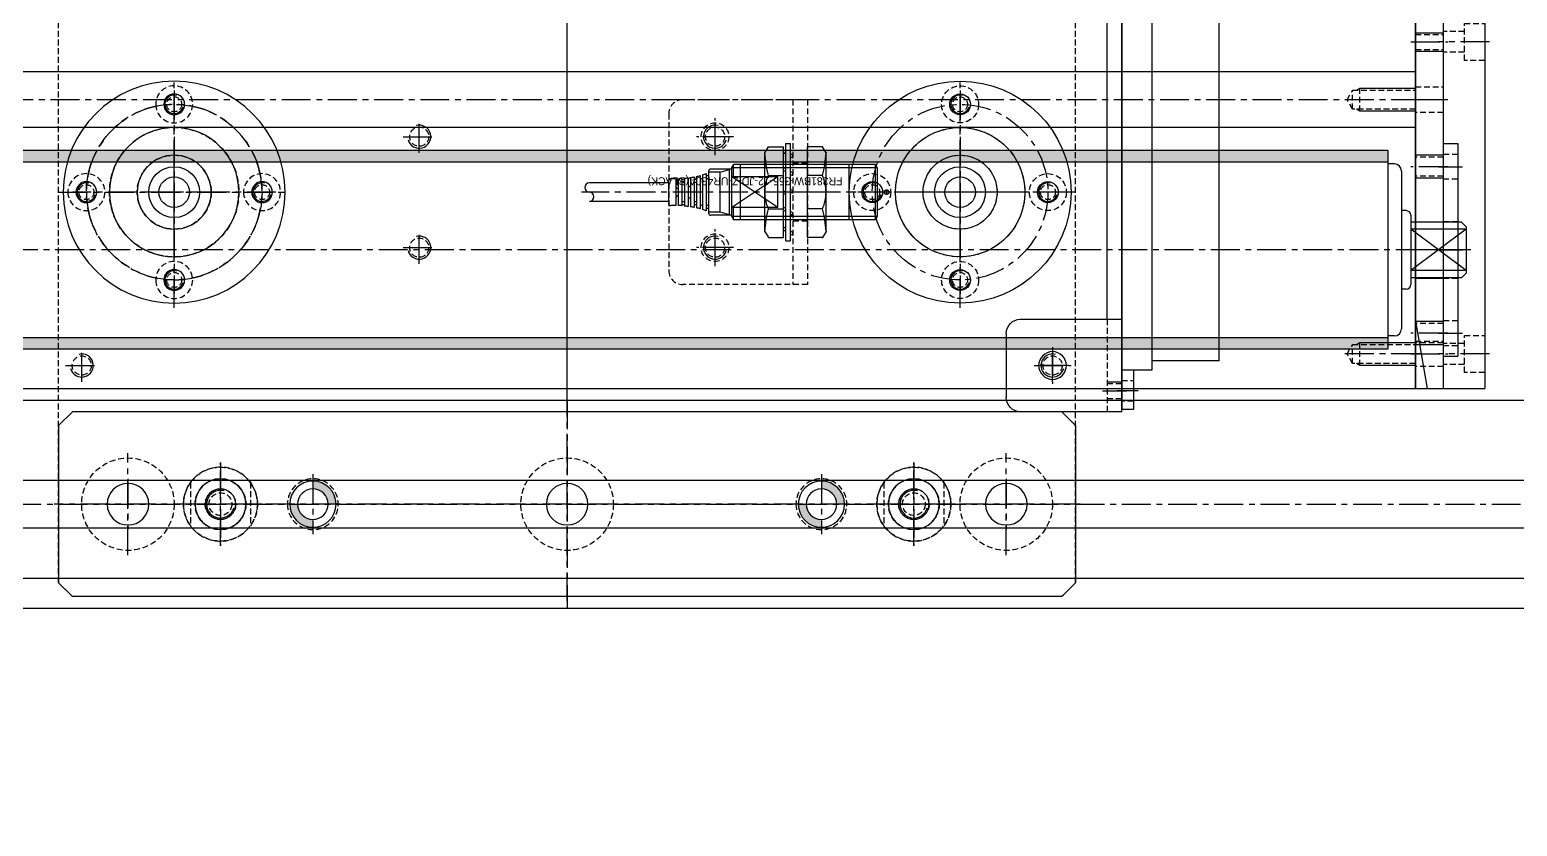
# Model space of a CAD drawing. Header units: inches. Extents: x 0 to 77285, y -118 to 40065.
# Drawn here: x 29108.4 to 29430.2, y 22943.4 to 23115.7 of the extents above; entities that cross this region are included whole.
import ezdxf
from ezdxf.enums import TextEntityAlignment as Align

# ---------------------------------------------------------------- set-up
doc = ezdxf.new("R2010")
doc.units = ezdxf.units.IN
doc.header["$LTSCALE"] = 5
doc.header["$MEASUREMENT"] = 0
for name, pattern in [('CENTER', [2, 1.25, -0.25, 0.25, -0.25]), ('HIDDEN', [0.375, 0.25, -0.125]), ('PHANTOM', [2.5, 1.25, -0.25, 0.25, -0.25, 0.25, -0.25])]:
    doc.linetypes.add(name, pattern=pattern)
for name, color, linetype in [('11', 1, 'CENTER'), ('22', 2, 'HIDDEN'), ('44', 4, 'Continuous'), ('55', 5, 'Continuous'), ('77', 40, 'HIDDEN'), ('A', 8, 'Continuous'), ('AREA-HAT', 7, 'Continuous'), ('B', 123, 'Continuous'), ('G', 231, 'Continuous'), ('T', 3, 'Continuous'), ('Y', 60, 'Continuous')]:
    doc.layers.add(name, color=color, linetype=linetype)
doc.layers.add('33', color=3, linetype='PHANTOM', lineweight=9)
doc.styles.add('SCI', font='')
doc.styles.get('SCI').set_extended_font_data('Gulim')

# ---------------------------------------------------------------- blocks, each defined once
blk = doc.blocks.new('A$C2e1bd1ee')
h = blk.add_hatch(color=256)
h.dxf.hatch_style = 1
h.paths.add_polyline_path([(355, 21.5), (0, 21.5), (0, 19), (355, 19)])
h.paths.add_polyline_path([(355, -19), (0, -19), (0, -21.5), (355, -21.5)])
for p, q in [((0, -21.5), (0, 21.5)), ((0, 21.5), (355, 21.5)), ((-3, -17.06), (-3, 17.06)), ((-1.46, 18.6), (0, 18.6)), ((0, 19), (355, 19)), ((-5, -7.5), (-5, 7.5)), ((-4, 8.5), (-3, 8.5)), ((-17, 5), (-16, 6)), ((-17, -5), (-17, 5)), ((-17, 4.47), (-5, 4.47)), ((-17, 4.47), (-5, -4.47)), ((-17, -4.47), (-5, 4.47)), ((-16, 6), (-5, 6)), ((-17, -4.47), (-5, -4.47)), ((-17, -5), (-16, -6)), ((-16, -6), (-5, -6)), ((-4, -8.5), (-3, -8.5)), ((-1.46, -18.6), (0, -18.6)), ((0, -19), (355, -19)), ((0, -21.5), (355, -21.5))]:
    blk.add_line(p, q)
for centre, radius, start, end in [((-1.46, 17.06), 1.54, 90, 180), ((-4, 7.5), 1, 90, 180), ((-4, -7.5), 1, 180, 270), ((-1.46, -17.06), 1.54, 180, 270)]:
    blk.add_arc(centre, radius, start, end)
at = {"layer": '11'}
blk.add_line((-18, 0), (373, 0), dxfattribs=at)
at = {"layer": '44', "style": 'SCI'}
blk.add_text('FR381BW-355-12-JD-Z-UR430A(BLACK)', height=1.7308, dxfattribs=at).set_placement((139.02, -14.86), align=Align.MIDDLE_CENTER)
blk = doc.blocks.new('A$Cf2b6a52b')
for p, q in [((-30, 0), (-30, 6)), ((-30, 6), (255, 6)), ((-6.1, 0), (-6.1, 6)), ((6.1, 0), (6.1, 6)), ((68.9, 0), (68.9, 6)), ((81.1, 0), (81.1, 6)), ((143.9, 0), (143.9, 6)), ((156.1, 0), (156.1, 6)), ((218.9, 0), (218.9, 6)), ((231.1, 0), (231.1, 6)), ((255, 0), (255, 6)), ((-30, 0), (255, 0))]:
    blk.add_line(p, q)
at = {"layer": '11'}
for p, q in [((-22.5, -1), (-22.5, 7)), ((-22.5, -1), (-22.5, 7)), ((-18, -1), (-18, 7)), ((0, -2), (0, 8)), ((18, 7), (18, -1)), ((32.5, 7), (32.5, -1)), ((45, 7, 0), (45, -1, 0)), ((45, -1), (45, 7)), ((57, 7), (57, -1)), ((67.5, -1), (67.5, 7)), ((75, 8), (75, -2)), ((93, 7), (93, -1)), ((112.5, -1), (112.5, 7)), ((112.5, -1), (112.5, 7)), ((132, 7), (132, -1)), ((150, 8), (150, -2)), ((157.5, -1), (157.5, 7)), ((168, 7), (168, -1)), ((180, -1, 0), (180, 7, 0)), ((180, -1, 0), (180, 7, 0)), ((192.5, 7), (192.5, -1)), ((207, 7), (207, -1)), ((225, 8), (225, -2)), ((243, 7), (243, -1)), ((247.5, -1), (247.5, 7)), ((247.5, -1), (247.5, 7))]:
    blk.add_line(p, q, dxfattribs=at)
at = {"layer": '22'}
for p, q in [((-20.07, 0), (-20.07, 6)), ((-15.93, 0), (-15.93, 6)), ((15.93, 6), (15.93, 0)), ((20.07, 6), (20.07, 0)), ((29.75, 0), (29.75, 6)), ((35.25, 6), (35.25, 0)), ((43.38, 0), (43.38, 6)), ((46.62, 0), (46.62, 6)), ((54.93, 6), (54.93, 0)), ((59.07, 6), (59.07, 0)), ((90.93, 6), (90.93, 0)), ((95.07, 6), (95.07, 0)), ((109.75, 0), (109.75, 6)), ((110.88, 0), (110.88, 6)), ((114.12, 0), (114.12, 6)), ((115.25, 6), (115.25, 0)), ((129.93, 6), (129.93, 0)), ((134.07, 6), (134.07, 0)), ((165.93, 6), (165.93, 0)), ((170.07, 6), (170.07, 0)), ((178.38, 0, 0), (178.38, 6, 0)), ((181.62, 0, 0), (181.62, 6, 0)), ((189.75, 0), (189.75, 6)), ((195.25, 6), (195.25, 0)), ((204.93, 6), (204.93, 0)), ((209.07, 6), (209.07, 0)), ((240.93, 6), (240.93, 0)), ((245.07, 6), (245.07, 0))]:
    blk.add_line(p, q, dxfattribs=at)
at = {"layer": '77'}
for p, q in [((-25.25, 0), (-25.25, 6)), ((-19.75, 6), (-19.75, 0)), ((64.75, 0), (64.75, 6)), ((70.25, 6), (70.25, 0)), ((154.75, 0), (154.75, 6)), ((160.25, 6), (160.25, 0)), ((244.75, 0), (244.75, 6)), ((250.25, 6), (250.25, 0))]:
    blk.add_line(p, q, dxfattribs=at)
at = {"layer": 'T'}
for p, q in [((-20.5, 0), (-20.5, 6)), ((-15.5, 0), (-15.5, 6)), ((15.5, 6), (15.5, 0)), ((20.5, 6), (20.5, 0)), ((43, 0), (43, 6)), ((47, 0), (47, 6)), ((54.5, 6), (54.5, 0)), ((59.5, 6), (59.5, 0)), ((90.5, 6), (90.5, 0)), ((95.5, 6), (95.5, 0)), ((110.5, 0), (110.5, 6)), ((114.5, 0), (114.5, 6)), ((129.5, 6), (129.5, 0)), ((134.5, 6), (134.5, 0)), ((165.5, 6), (165.5, 0)), ((170.5, 6), (170.5, 0)), ((178, 0, 0), (178, 6, 0)), ((182, 0, 0), (182, 6, 0)), ((204.5, 6), (204.5, 0)), ((209.5, 6), (209.5, 0)), ((240.5, 6), (240.5, 0)), ((245.5, 6), (245.5, 0))]:
    blk.add_line(p, q, dxfattribs=at)
blk = doc.blocks.new('A$C284e43e4')
for p, q in [((-9, -142.5), (-9, 142.5)), ((3.36, 142.5), (-9, 142.5)), ((0, -142.5), (0, 142.5)), ((3.36, 142.5), (6, 127.5)), ((6, -127.5), (6, 127.5)), ((3.36, -142.5), (6, -127.5)), ((3.36, -142.5), (-9, -142.5))]:
    blk.add_line(p, q)
at = {"layer": '11'}
for p, q in [((-10, 135), (1, 135)), ((-10, 67.5, 0), (1, 67.5, 0)), ((-10, 0), (1, 0)), ((-10, -67.5, 0), (1, -67.5, 0)), ((-10, -135), (1, -135))]:
    blk.add_line(p, q, dxfattribs=at)
at = {"layer": '22'}
for p, q in [((-9, 139), (-4.6, 139)), ((-4.6, 139), (-4.6, 131)), ((-4.6, 137.25), (0, 137.25)), ((-4.6, 132.75), (0, 132.75)), ((-4.6, 131), (-9, 131)), ((-9, 71.5, 0), (-4.6, 71.5, 0)), ((-4.6, 71.5, 0), (-4.6, 63.5, 0)), ((-4.6, 69.75, 0), (0, 69.75, 0)), ((-4.6, 65.25, 0), (0, 65.25, 0)), ((-4.6, 63.5, 0), (-9, 63.5, 0)), ((-9, 4), (-4.6, 4)), ((-4.6, 4), (-4.6, -4)), ((-4.6, 2.25), (0, 2.25)), ((-4.6, -2.25), (0, -2.25)), ((-4.6, -4), (-9, -4)), ((-9, -63.5, 0), (-4.6, -63.5, 0)), ((-4.6, -63.5, 0), (-4.6, -71.5, 0)), ((-4.6, -65.25, 0), (0, -65.25, 0)), ((-4.6, -69.75, 0), (0, -69.75, 0)), ((-4.6, -71.5, 0), (-9, -71.5, 0)), ((-9, -131), (-4.6, -131)), ((-4.6, -131), (-4.6, -139)), ((-4.6, -132.75), (0, -132.75)), ((-4.6, -137.25), (0, -137.25)), ((-4.6, -139), (-9, -139))]:
    blk.add_line(p, q, dxfattribs=at)
blk = doc.blocks.new('A$C8ed1b21d')
for p, q in [((367, 0), (0, 0)), ((0, 0), (0, -285))]:
    blk.add_line(p, q)
for centre, radius in [((98.5, -42.5, 0), 5.5), ((268.5, -42.5, 0), 5.5), ((98.5, -42.5, 0), 3.3), ((268.5, -42.5, 0), 3.3)]:
    blk.add_circle(centre, radius)
at = {"layer": '11'}
for p, q in [((183.5, 1), (183.5, -286)), ((-1, -7.5), (15.79, -7.5)), ((98.5, -33.5, 0), (98.5, -51.5, 0)), ((268.5, -33.5, 0), (268.5, -51.5, 0)), ((89.5, -42.5, 0), (107.5, -42.5, 0)), ((259.5, -42.5, 0), (277.5, -42.5, 0))]:
    blk.add_line(p, q, dxfattribs=at)
at = {"layer": '22'}
for p, q in [((0, -5.43), (13.6, -5.43)), ((12, -5), (12, -10)), ((13.6, -5.43), (14.79, -7.5)), ((13.6, -5.43), (13.6, -9.57)), ((13.6, -9.57), (0, -9.57)), ((14.79, -7.5), (13.6, -9.57))]:
    blk.add_line(p, q, dxfattribs=at)
for centre in [(98.5, -42.5, 0), (268.5, -42.5, 0)]:
    blk.add_circle(centre, 8, dxfattribs=at)
at = {"layer": 'T'}
for p, q in [((0, -5), (12, -5)), ((12, -5), (12.75, -5.43)), ((12.75, -9.57), (12, -10)), ((12, -10), (0, -10))]:
    blk.add_line(p, q, dxfattribs=at)
blk = doc.blocks.new('A$Cb8b4a96a')
for p, q in [((0, -6), (0, 6)), ((0, 6), (367, 6)), ((0, -6), (367, -6))]:
    blk.add_line(p, q)
at = {"layer": '11'}
blk.add_line((-1, 0), (368, 0), dxfattribs=at)
at = {"layer": '22'}
for p, q in [((0, 2.07), (13.6, 2.07)), ((12, 2.5), (12, -2.5)), ((13.6, 2.07), (14.79, 0)), ((13.6, 2.07), (13.6, -2.07)), ((14.79, 0), (13.6, -2.07)), ((13.6, -2.07), (0, -2.07))]:
    blk.add_line(p, q, dxfattribs=at)
at = {"layer": 'T'}
for p, q in [((0, 2.5), (12, 2.5)), ((12, 2.5), (12.75, 2.07)), ((12, -2.5), (0, -2.5)), ((12.75, -2.07), (12, -2.5))]:
    blk.add_line(p, q, dxfattribs=at)
blk = doc.blocks.new('A$Cabf963c1')
for p, q in [((-110, 184.5), (-107, 187.5)), ((-107, 187.5), (107, 187.5)), ((107, 187.5), (110, 184.5)), ((-110, 184.5), (-110, -184.5)), ((110, 184.5), (110, -184.5)), ((-110, -184.5), (-107, -187.5)), ((107, -187.5), (110, -184.5)), ((-107, -187.5), (107, -187.5))]:
    blk.add_line(p, q)
for centre, radius in [((-95, 167.5), 10), ((0, 167.5), 10), ((95, 167.5), 10), ((-75, 167.5), 8), ((75, 167.5), 8), ((-75, 167.5), 3.3), ((75, 167.5), 3.3), ((-105, 137.5, 0), 2.07), ((105, 137.5, 0), 2.07), ((-85, 119, 0), 1.62), ((85, 119, 0), 1.62), ((-85, 100, 0), 14), ((-32, 112, 0), 2.07), ((32, 112, 0), 2.07), ((85, 100, 0), 14), ((-104, 100, 0), 1.62), ((-66, 100, 0), 1.62), ((66, 100, 0), 1.62), ((104, 100, 0), 1.62), ((-32, 88, 0), 2.07), ((32, 88, 0), 2.07), ((-85, 81, 0), 1.62), ((85, 81, 0), 1.62), ((-30, 30), 3.32), ((30, 30), 3.32), ((-105, 27.5, 0), 2.07), ((105, 27.5, 0), 2.07), ((0, 0), 25), ((-105, -27.5, 0), 2.07), ((105, -27.5, 0), 2.07), ((-30, -30), 3.32), ((30, -30), 3.32), ((-85, -81, 0), 1.62), ((85, -81, 0), 1.62), ((-85, -100, 0), 14), ((-37, -88, 0), 2.07), ((37, -88, 0), 2.07), ((85, -100, 0), 14), ((-104, -100, 0), 1.62), ((-66, -100, 0), 1.62), ((66, -100, 0), 1.62), ((104, -100, 0), 1.62), ((-37, -112, 0), 2.07), ((37, -112, 0), 2.07), ((-85, -119, 0), 1.62), ((85, -119, 0), 1.62), ((-105, -137.5, 0), 2.07), ((105, -137.5, 0), 2.07), ((-95, -167.5, 0), 10), ((0, -167.5), 10), ((95, -167.5), 10), ((-75, -167.5), 8), ((75, -167.5), 8), ((-75, -167.5), 3.3), ((75, -167.5), 3.3)]:
    blk.add_circle(centre, radius)
at = {"layer": '11'}
for p, q in [((0, 188.5), (0, -188.5)), ((-95, 178.5), (-95, 156.5)), ((95, 178.5), (95, 156.5)), ((-75, 176.5), (-75, 158.5)), ((75, 176.5), (75, 158.5)), ((-111, 167.5), (111, 167.5)), ((-105, 141, 0), (-105, 134, 0)), ((105, 141, 0), (105, 134, 0)), ((-108.5, 137.5, 0), (-101.5, 137.5, 0)), ((108.5, 137.5, 0), (101.5, 137.5, 0)), ((-85, 78, 0), (-85, 122, 0)), ((85, 78, 0), (85, 122, 0)), ((-32, 115.5, 0), (-32, 108.5, 0)), ((32, 115.5, 0), (32, 108.5, 0)), ((-35.5, 112, 0), (-28.5, 112, 0)), ((35.5, 112, 0), (28.5, 112, 0)), ((-107, 100, 0), (-63, 100, 0)), ((63, 100, 0), (107, 100, 0)), ((-32, 91.5, 0), (-32, 84.5, 0)), ((32, 91.5, 0), (32, 84.5, 0)), ((-35.5, 88, 0), (-28.5, 88, 0)), ((35.5, 88, 0), (28.5, 88, 0)), ((-30, 35), (-30, 25)), ((30, 35), (30, 25)), ((-105, 31, 0), (-105, 24, 0)), ((-35, 30), (-25, 30)), ((25, 30), (35, 30)), ((105, 31, 0), (105, 24, 0)), ((-108.5, 27.5, 0), (-101.5, 27.5, 0)), ((108.5, 27.5, 0), (101.5, 27.5, 0)), ((-126, 0), (116, 0)), ((-105, -24, 0), (-105, -31, 0)), ((-30, -25), (-30, -35)), ((30, -25), (30, -35)), ((105, -24, 0), (105, -31, 0)), ((-108.5, -27.5, 0), (-101.5, -27.5, 0)), ((108.5, -27.5, 0), (101.5, -27.5, 0)), ((-35, -30), (-25, -30)), ((25, -30), (35, -30)), ((-85, -122, 0), (-85, -78, 0)), ((85, -122, 0), (85, -78, 0)), ((-37, -91.5, 0), (-37, -84.5, 0)), ((37, -91.5, 0), (37, -84.5, 0)), ((-40.5, -88, 0), (-33.5, -88, 0)), ((40.5, -88, 0), (33.5, -88, 0)), ((-107, -100, 0), (-63, -100, 0)), ((63, -100, 0), (107, -100, 0)), ((-37, -115.5, 0), (-37, -108.5, 0)), ((37, -115.5, 0), (37, -108.5, 0)), ((-40.5, -112, 0), (-33.5, -112, 0)), ((40.5, -112, 0), (33.5, -112, 0)), ((-105, -134, 0), (-105, -141, 0)), ((105, -134, 0), (105, -141, 0)), ((-108.5, -137.5, 0), (-101.5, -137.5, 0)), ((108.5, -137.5, 0), (101.5, -137.5, 0)), ((-95, -156.5, 0), (-95, -178.5, 0)), ((95, -156.5), (95, -178.5)), ((-75, -176.5), (-75, -158.5)), ((75, -176.5), (75, -158.5)), ((-111, -167.5), (111, -167.5))]:
    blk.add_line(p, q, dxfattribs=at)
for centre in [(-85, 100, 0), (85, 100, 0), (-85, -100, 0), (85, -100, 0)]:
    blk.add_circle(centre, 19, dxfattribs=at)
at = {"layer": '22'}
for centre in [(-75, 167.5), (75, 167.5), (-75, -167.5), (75, -167.5)]:
    blk.add_circle(centre, 5.5, dxfattribs=at)
at = {"layer": 'T'}
for centre, radius, start, end in [((-105, 137.5, 0), 2.5, 255, 165), ((105, 137.5, 0), 2.5, 15, 285), ((-85, 119, 0), 2, 255, 165), ((85, 119, 0), 2, 255, 165), ((-32, 112, 0), 2.5, 255, 165), ((32, 112, 0), 2.5, 15, 285), ((-104, 100, 0), 2, 255, 165), ((-66, 100, 0), 2, 255, 165), ((66, 100, 0), 2, 255, 165), ((104, 100, 0), 2, 255, 165), ((-32, 88, 0), 2.5, 255, 165), ((32, 88, 0), 2.5, 15, 285), ((-85, 81, 0), 2, 255, 165), ((85, 81, 0), 2, 255, 165), ((-30, 30), 4, 255, 165), ((30, 30), 4, 255, 165), ((-105, 27.5, 0), 2.5, 255, 165), ((105, 27.5, 0), 2.5, 15, 285), ((-105, -27.5, 0), 2.5, 255, 165), ((105, -27.5, 0), 2.5, 15, 285), ((-30, -30), 4, 255, 165), ((30, -30), 4, 255, 165), ((-85, -81, 0), 2, 255, 165), ((85, -81, 0), 2, 255, 165), ((-37, -88, 0), 2.5, 195, 105), ((37, -88, 0), 2.5, 75, 345), ((-104, -100, 0), 2, 255, 165), ((-66, -100, 0), 2, 255, 165), ((66, -100, 0), 2, 255, 165), ((104, -100, 0), 2, 255, 165), ((-37, -112, 0), 2.5, 195, 105), ((37, -112, 0), 2.5, 75, 345), ((-85, -119, 0), 2, 255, 165), ((85, -119, 0), 2, 255, 165), ((-105, -137.5, 0), 2.5, 255, 165), ((105, -137.5, 0), 2.5, 15, 285)]:
    blk.add_arc(centre, radius, start, end, dxfattribs=at)
blk = doc.blocks.new('A$C8cd69f33')
for centre, radius in [((0, 0), 24), ((0, 19), 2.25), ((0, 0), 14), ((0, 0), 8), ((-19, 0), 2.25), ((19, 0), 2.25), ((0, -19), 2.25)]:
    blk.add_circle(centre, radius)
at = {"layer": '11'}
for p, q in [((0, 25), (0, -25)), ((-25, 0), (25, 0))]:
    blk.add_line(p, q, dxfattribs=at)
blk.add_circle((0, 0), 19, dxfattribs=at)
at = {"layer": '22'}
for centre in [(0, 19), (-19, 0), (19, 0), (0, -19)]:
    blk.add_circle(centre, 4, dxfattribs=at)
blk = doc.blocks.new('A$Cb7150516E')
for p, q in [((15, 100), (-7, 100)), ((15, 100), (11.8, 100)), ((11.8, 100), (11.8, 100)), ((15, 100), (15, -30)), ((-10, 83), (-10, 97)), ((-7, 80), (15, 80)), ((11.8, 80), (11.8, -10)), ((-7, -10), (15, -10)), ((-10, -13), (-10, -27)), ((15, -30), (-7, -30)), ((15, -30), (11.8, -30)), ((11.8, -30), (11.8, -30))]:
    blk.add_line(p, q)
for centre in [(0, 90), (0, -20)]:
    blk.add_circle(centre, 3)
for centre, start, end in [((-7, 97), 90, 180), ((-7, 83), 180, 270), ((-7, -13), 90, 180), ((-7, -27), 180, 270)]:
    blk.add_arc(centre, 3, start, end)
at = {"layer": '11'}
for p, q in [((0, 86), (0, 94)), ((10.8, 95.5), (16, 95.5)), ((-4, 90), (4, 90)), ((0, -16), (0, -24)), ((-4, -20), (4, -20)), ((10.8, -25.51), (16, -25.51))]:
    blk.add_line(p, q, dxfattribs=at)
at = {"layer": '22'}
for p, q in [((11.8, 80), (11.8, 100)), ((11.8, 97.12), (15, 97.12)), ((11.8, 93.88), (15, 93.88)), ((11.8, -30), (11.8, -10)), ((11.8, -23.88), (15, -23.88)), ((11.8, -27.13), (15, -27.13))]:
    blk.add_line(p, q, dxfattribs=at)
at = {"layer": 'T'}
for p, q in [((11.8, 97.5), (15, 97.5)), ((11.8, 93.5), (15, 93.5)), ((11.8, -23.51), (15, -23.51)), ((11.8, -27.51), (15, -27.51))]:
    blk.add_line(p, q, dxfattribs=at)
blk = doc.blocks.new('A$C09808f4cE')
for p, q in [((64.5, 0), (-64.5, 0)), ((56, -6.5), (56, 0)), ((64.5, -2.5), (64.5, 0)), ((-64.5, -2.5), (-64.5, 0)), ((-56, -2.5), (-64.5, -2.5)), ((-56, -6.5), (-56, 0)), ((64.5, -2.5), (56, -2.5)), ((56, -6.5), (-56, -6.5)), ((-54, -21), (-54, -6.5)), ((51.5, -21), (51.5, -6.5)), ((51.5, -21), (-54, -21))]:
    blk.add_line(p, q)
at = {"layer": '11'}
for p, q in [((-60.5, -3.5), (-60.5, 1)), ((60.5, -3.5), (60.5, 1))]:
    blk.add_line(p, q, dxfattribs=at)
at = {"layer": '22'}
for p, q in [((-62.75, -2.5), (-62.75, 0)), ((-58.25, 0), (-58.25, -2.5)), ((58.25, -2.5), (58.25, 0)), ((62.75, 0), (62.75, -2.5))]:
    blk.add_line(p, q, dxfattribs=at)
blk = doc.blocks.new('A$C155e952e')
for p, q in [((-4, 18.31), (-3.24, 19.63)), ((-3.24, 19.63), (0, 19.63)), ((0, 19.63), (0, 0)), ((-4, 18.31), (-4, 1.31)), ((-3.24, 13.41), (0, 13.41)), ((-3.24, 6.22), (0, 6.22)), ((-4, 1.31), (-3.24, 0)), ((-3.24, 0), (0, 0))]:
    blk.add_line(p, q)
for centre, radius, start, end in [((17.82, 19.18), 21.84, 182.2649, 195.323), ((4.92, 9.81), 8.92, 156.1938, 179.9413), ((4.92, 9.82), 8.92, 180.0587, 203.8062), ((17.82, 0.45), 21.84, 164.677, 177.7351)]:
    blk.add_arc(centre, radius, start, end)
for p in [(-3.24, 19.63), (-4, 18.31), (-4, 18.31), (-4, 1.31)]:
    blk.add_point(p)
blk = doc.blocks.new('A$C8b6cfe8f')
for p, q in [((0.5, 10.5), (0.5, -10.5)), ((1.5, 10.5), (0.5, 10.5)), ((1.5, 10.5), (1.5, -10.5)), ((0, 9.4), (0.5, 9.1)), ((0, 9.4), (0, 8.76)), ((0, 8.76), (0.5, 8.46)), ((1.5, 8.51), (2, 8.22)), ((1.5, 7.87), (2, 7.58)), ((2, 8.22), (2, 7.58)), ((0, 5.09), (0, 4.45)), ((0, 5.09), (0.5, 4.79)), ((0, 4.45), (0.5, 4.15)), ((1.5, 4.2), (2, 3.91)), ((1.5, 3.56), (2, 3.27)), ((2, 3.91), (2, 3.27)), ((0, 0.32), (0, -0.32)), ((0, 0.32), (0.5, 0.03)), ((1.5, 0.61), (2, 0.32)), ((2, 0.32), (2, -0.32)), ((0, -0.32), (0.5, -0.61)), ((1.5, -0.03), (2, -0.32)), ((0, -3.53), (0, -4.17)), ((0, -3.53), (0.5, -3.83)), ((0, -4.17), (0.5, -4.47)), ((1.5, -4.41), (2, -4.71)), ((1.5, -5.05), (2, -5.35)), ((2, -4.71), (2, -5.35)), ((0, -7.37), (0, -8.01)), ((0, -7.37), (0.5, -7.67)), ((0, -8.01), (0.5, -8.31)), ((1.5, -8.25), (2, -8.55)), ((1.5, -8.89), (2, -9.19)), ((2, -8.55), (2, -9.19)), ((1.5, -10.5), (0.5, -10.5))]:
    blk.add_line(p, q)
blk = doc.blocks.new('A$Ce7fb24a1')
for p, q in [((2.9, 5.25), (3.33, 6)), ((2.9, -5.25), (2.9, 5.25)), ((3.33, 6), (34, 6)), ((3.33, 6), (3.33, -6)), ((24.4, 3.32), (34.4, 3.32)), ((24.4, 3.32), (24.4, -3.32)), ((34.4, 5.3), (34, 6)), ((34, 6), (34, 3.32)), ((34.4, 5.3), (34.4, -5.3)), ((34.4, 5), (34.9, 5)), ((34.4, 5), (38.9, 5)), ((34.9, 5), (34.9, -5)), ((34.9, 4.92), (36.9, 4.3)), ((36.9, 4.3), (36.9, -4.3)), ((36.9, 4.3), (39.4, 4.3)), ((39.4, -4.5), (39.4, 4.5)), ((39.4, 3.5), (39.9, 3.5)), ((39.9, -4.05), (39.9, 4.05)), ((40.7, -3.76), (40.7, 3.76)), ((41.2, -3.6), (41.2, 3.6)), ((42, -3.39), (42, 3.39)), ((42.5, -3.29), (42.5, 3.29)), ((39.4, 2.9), (39.9, 2.9)), ((40.7, 2.9), (41.2, 2.9)), ((42, 2.75), (42.5, 2.75)), ((42, 2.07), (42.5, 2.07)), ((43.3, -3.15), (43.3, 3.15)), ((43.8, -3.09), (43.8, 3.1)), ((44.6, -3.03), (44.6, 3.03)), ((44.6, 2.75), (45.1, 2.75)), ((44.6, 2.07), (45.1, 2.07)), ((45.1, 2.9), (45.9, 2.9)), ((45.1, 2.9), (45.1, -2.9)), ((45.9, 2.9), (45.9, -2.9)), ((46.4, 2.9), (47.6, 2.9)), ((46.4, 2.9), (46.4, -2.9)), ((48.1, -2.4), (48.1, 2.4)), ((48.1, 2), (65.2, 2)), ((39.4, -2.9), (39.9, -2.9)), ((40.7, -2.9), (41.2, -2.9)), ((42, -2.08), (42.5, -2.08)), ((42, -2.75), (42.5, -2.75)), ((44.6, -2.08), (45.1, -2.08)), ((44.6, -2.75), (45.1, -2.75)), ((45.1, -2.9), (45.9, -2.9)), ((46.4, -2.9), (47.6, -2.9)), ((48.1, -2), (65.2, -2)), ((3.33, -6), (2.9, -5.25)), ((3.33, -6), (34, -6)), ((24.4, -3.32), (34.4, -3.32)), ((34, -3.32), (34, -6)), ((34.4, -5.3), (34, -6)), ((34.4, -5), (38.9, -5)), ((36.9, -4.3), (34.9, -4.92)), ((36.9, -4.3), (39.4, -4.3)), ((39.4, -3.5), (39.9, -3.5))]:
    blk.add_line(p, q)
for centre, radius, start, end in [((38.9, 4.5), 0.5, 0, 90), ((45.27, 17.52), 14.5, 248.279, 251.645), ((45.27, 17.52), 14.5, 253.714, 256.982), ((45.27, 17.52), 14.5, 259.002, 262.207), ((43.55, 1.45), 0.25, 180, 270), ((43.55, 1.45), 0.25, 270, 0), ((45.27, 17.52), 14.5, 264.196, 267.367), ((46.15, 1.05), 0.25, 180, 0), ((47.6, 2.4), 0.5, 0, 90), ((65.2, 1), 1, 90, 270), ((65.2, -1), 1, 270, 90), ((45.27, -17.52), 14.5, 97.7934, 100.998), ((43.55, -1.45), 0.25, 90, 180), ((43.55, -1.45), 0.25, 0, 90), ((45.27, -17.52), 14.5, 92.6334, 95.8036), ((46.15, -1.05), 0.25, 0, 180), ((47.6, -2.4), 0.5, 270, 0), ((38.9, -4.5), 0.5, 270, 0), ((45.27, -17.52), 14.5, 108.355, 111.721), ((45.27, -17.52), 14.5, 103.018, 106.286)]:
    blk.add_arc(centre, radius, start, end)
at = {"layer": '11'}
for p, q in [((0.9, -0.5), (0.9, 0.5)), ((0.9, 0), (66.93, 0))]:
    blk.add_line(p, q, dxfattribs=at)
blk.add_circle((0.9, 0), 0.5, dxfattribs=at)
at = {"layer": 'A'}
for p, q in [((9, 6), (9, -6)), ((24.4, 3.32), (34.4, -3.32)), ((24.4, -3.32), (34.4, 3.32)), ((32.5, 6), (32.5, -6))]:
    blk.add_line(p, q, dxfattribs=at)
at = {"layer": 'T'}
for p, q in [((2.9, 5.25), (34.4, 5.25)), ((2.9, -5.25), (34.4, -5.25))]:
    blk.add_line(p, q, dxfattribs=at)
blk = doc.blocks.new('A$C4cbbdcd7')
for p, q in [((0, -20), (0, 20)), ((0, 20), (27, 20, 0)), ((3.2, -20), (3.2, 20)), ((30, -17, 0), (30, 17, 0)), ((0, -20), (27, -20, 0))]:
    blk.add_line(p, q)
for centre in [(20, 12, 0), (20, -12, 0)]:
    blk.add_circle(centre, 3)
for centre, start, end in [((27, 17), 0, 90), ((27, -17), 270, 0)]:
    blk.add_arc(centre, 3, start, end)
at = {"layer": '11'}
for p, q in [((20, 16, 0), (20, 8, 0)), ((16, 12, 0), (24, 12, 0)), ((-1, 0), (4.2, 0)), ((20, -8, 0), (20, -16, 0)), ((16, -12, 0), (24, -12, 0))]:
    blk.add_line(p, q, dxfattribs=at)
at = {"layer": '22'}
for p, q in [((0, 6.25), (3.2, 6.25)), ((3.2, -6.25), (0, -6.25))]:
    blk.add_line(p, q, dxfattribs=at)
blk = doc.blocks.new('A$C08521c32')
at = {"layer": 'AREA-HAT'}
h = blk.add_hatch(color=256, dxfattribs=at)
h.dxf.hatch_style = 1
h.paths.add_polyline_path([(-55, 3.3), (-55, 5, 0.414214), (-60, 0), (-58.3, 0, -0.414214)])
h.paths.add_polyline_path([(-50, 0), (-51.7, 0, -0.414214), (-55, -3.3), (-55, -5, 0.414214)])
h = blk.add_hatch(color=256, dxfattribs=at)
h.dxf.hatch_style = 1
h.paths.add_polyline_path([(55, 3.3), (55, 5, 0.414214), (50, 0), (51.7, 0, -0.414214)])
h.paths.add_polyline_path([(60, 0), (58.3, 0, -0.414214), (55, -3.3), (55, -5, 0.414214)])
for p, q in [((-110, 17, 0), (-107, 20, 0)), ((-107, 20, 0), (107, 20, 0)), ((107, 20, 0), (110, 17, 0)), ((-110, 17, 0), (-110, -17, 0)), ((110, 17, 0), (110, -17, 0)), ((-110, -17, 0), (-107, -20, 0)), ((107, -20, 0), (110, -17, 0)), ((-107, -20, 0), (107, -20, 0))]:
    blk.add_line(p, q)
for centre, radius in [((-95, 0, 0), 4.5), ((-75, 0), 5.5), ((-75, 0), 3.3), ((-55, 0, 0), 5), ((-55, 0, 0), 3.3), ((0, 0, 0), 4.5), ((55, 0, 0), 5), ((55, 0, 0), 3.3), ((75, 0), 5.5), ((75, 0), 3.3), ((95, 0, 0), 4.5)]:
    blk.add_circle(centre, radius)
at = {"layer": '11'}
for p, q in [((0, 22.51, 0), (0, -22.49, 0)), ((-75, -9), (-75, 9)), ((-55, 6.5, 0), (-55, -6.5, 0)), ((55, 6.5, 0), (55, -6.5, 0)), ((75, -9), (75, 9)), ((-95, 5.5, 0), (-95, -5.5, 0)), ((95, 5.5, 0), (95, -5.5, 0)), ((-111, 0, 0), (111, 0, 0))]:
    blk.add_line(p, q, dxfattribs=at)
at = {"layer": '22'}
for centre, radius in [((-75, 0), 8), ((75, 0), 8), ((-55, 0, 0), 5.5), ((55, 0, 0), 5.5)]:
    blk.add_circle(centre, radius, dxfattribs=at)
blk = doc.blocks.new('A$Cbfa1360d')
for centre, radius in [((0, 0, 0), 8), ((0, 0), 2.46)]:
    blk.add_circle(centre, radius)
at = {"layer": '11'}
for p, q in [((0, -9, 0), (0, 9, 0)), ((-9, 0, 0), (9, 0, 0))]:
    blk.add_line(p, q, dxfattribs=at)
at = {"layer": '22'}
for p, q in [((-6.5, -4.66, 0), (-6.5, 4.66, 0)), ((6.5, -4.66, 0), (6.5, 4.66, 0))]:
    blk.add_line(p, q, dxfattribs=at)
at = {"layer": 'T'}
blk.add_arc((0, 0), 3, 255, 165, dxfattribs=at)
blk = doc.blocks.new('A$C872dc677')
for p, q in [((-23, 3.2), (-23, 0)), ((-23, 3.2), (23, 3.2)), ((-23, 0), (23, 0)), ((23, 3.2), (23, 0))]:
    blk.add_line(p, q)
at = {"layer": '11'}
for p, q in [((-18, 4.2), (-18, -1)), ((0, 4.2), (0, -1)), ((18, 4.2), (18, -1))]:
    blk.add_line(p, q, dxfattribs=at)
at = {"layer": '22'}
for p, q in [((-20.65, 0), (-20.65, 3.2)), ((-15.35, 3.2), (-15.35, 0)), ((-6.1, 0), (-6.1, 3.2)), ((6.1, 3.2), (6.1, 0)), ((15.35, 0), (15.35, 3.2)), ((20.65, 3.2), (20.65, 0))]:
    blk.add_line(p, q, dxfattribs=at)
blk = doc.blocks.new('A$C740f11e8')
at = {"xscale": -1, "rotation": 180}
blk.add_blockref('A$C08521c32', (0, 167.5), dxfattribs=at)
at = {"rotation": 90}
blk.add_blockref('A$Cf2b6a52b', (-183.5, -112.5), dxfattribs=at)
for name, p in [('A$C8ed1b21d', (-183.5, 142.5)), ('A$Cb8b4a96a', (-183.5, 80))]:
    blk.add_blockref(name, p)
at = {"layer": '22'}
for name, p in [('A$Cabf963c1', (0, 0)), ('A$Cbfa1360d', (-75, 167.5, 0)), ('A$Cbfa1360d', (75, 167.5, 0))]:
    blk.add_blockref(name, p, dxfattribs=at)
at = {"layer": '44'}
blk.add_blockref('A$C8cd69f33', (-85, 100, 0), dxfattribs=at)
at = {"layer": '44', "xscale": -1}
blk.add_blockref('A$C8cd69f33', (85, 100, 0), dxfattribs=at)
at = {"layer": '55', "rotation": 270}
blk.add_blockref('A$C09808f4cE', (-120, 82.49, 0), dxfattribs=at)
at = {"layer": '55'}
for name, p in [('A$C155e952e', (-52, 90.19, 0)), ('A$C8b6cfe8f', (-48.8, 100, 0)), ('A$Ce7fb24a1', (-70, 100, 0))]:
    blk.add_blockref(name, p, dxfattribs=at)
at = {"layer": '55', "xscale": -1}
blk.add_blockref('A$C155e952e', (-46.8, 90.19, 0), dxfattribs=at)
at = {"layer": '77'}
blk.add_blockref('A$C4cbbdcd7', (-52, 100, 0), dxfattribs=at)
at = {"layer": 'B'}
blk.add_blockref('A$C2e1bd1ee', (-177.5, 112.5), dxfattribs=at)
at = {"layer": 'G'}
blk.add_blockref('A$C284e43e4', (-189.5, 0), dxfattribs=at)
at = {"layer": 'Y', "xscale": -1}
blk.add_blockref('A$Cb7150516E', (-105, 47.5, 0), dxfattribs=at)
at = {"layer": 'Y', "xscale": -1, "rotation": 270}
blk.add_blockref('A$C872dc677', (-192.7, 112.5), dxfattribs=at)
blk = doc.blocks.new('A$Ca5de7116')
blk.add_blockref('A$C740f11e8', (0, 0))
blk = doc.blocks.new('A$C37b407a2')
for p, q in [((-22.5, -720), (-22.5, 7550)), ((22.5, -720), (22.5, 7550))]:
    blk.add_line(p, q)
at = {"layer": '11'}
blk.add_line((0, -720), (0, 7550), dxfattribs=at)
at = {"layer": 'B'}
for p, q in [((-5.15, -720), (-5.15, 7550)), ((5.15, -720), (5.15, 7550))]:
    blk.add_line(p, q, dxfattribs=at)
at = {"layer": 'G'}
blk.add_line((16, -720), (16, 7550), dxfattribs=at)

msp = doc.modelspace()

# ---------------------------------------------------------------- linework, layer by layer
at = {"layer": '33'}
msp.add_arc((29714.6497809, 22932.05047629), 1449.76574449, 257.8470729196, 17.84707291956, dxfattribs=at)

# ---------------------------------------------------------------- block references
for name, p, rotation in [('A$C37b407a2', (22064.6497809, 23013.05047629), 270), ('A$Ca5de7116', (29224.6497809, 23180.53934497, 0), 180)]:
    msp.add_blockref(name, p, dxfattribs=dict(rotation=rotation))

doc.saveas('drawing.dxf')
